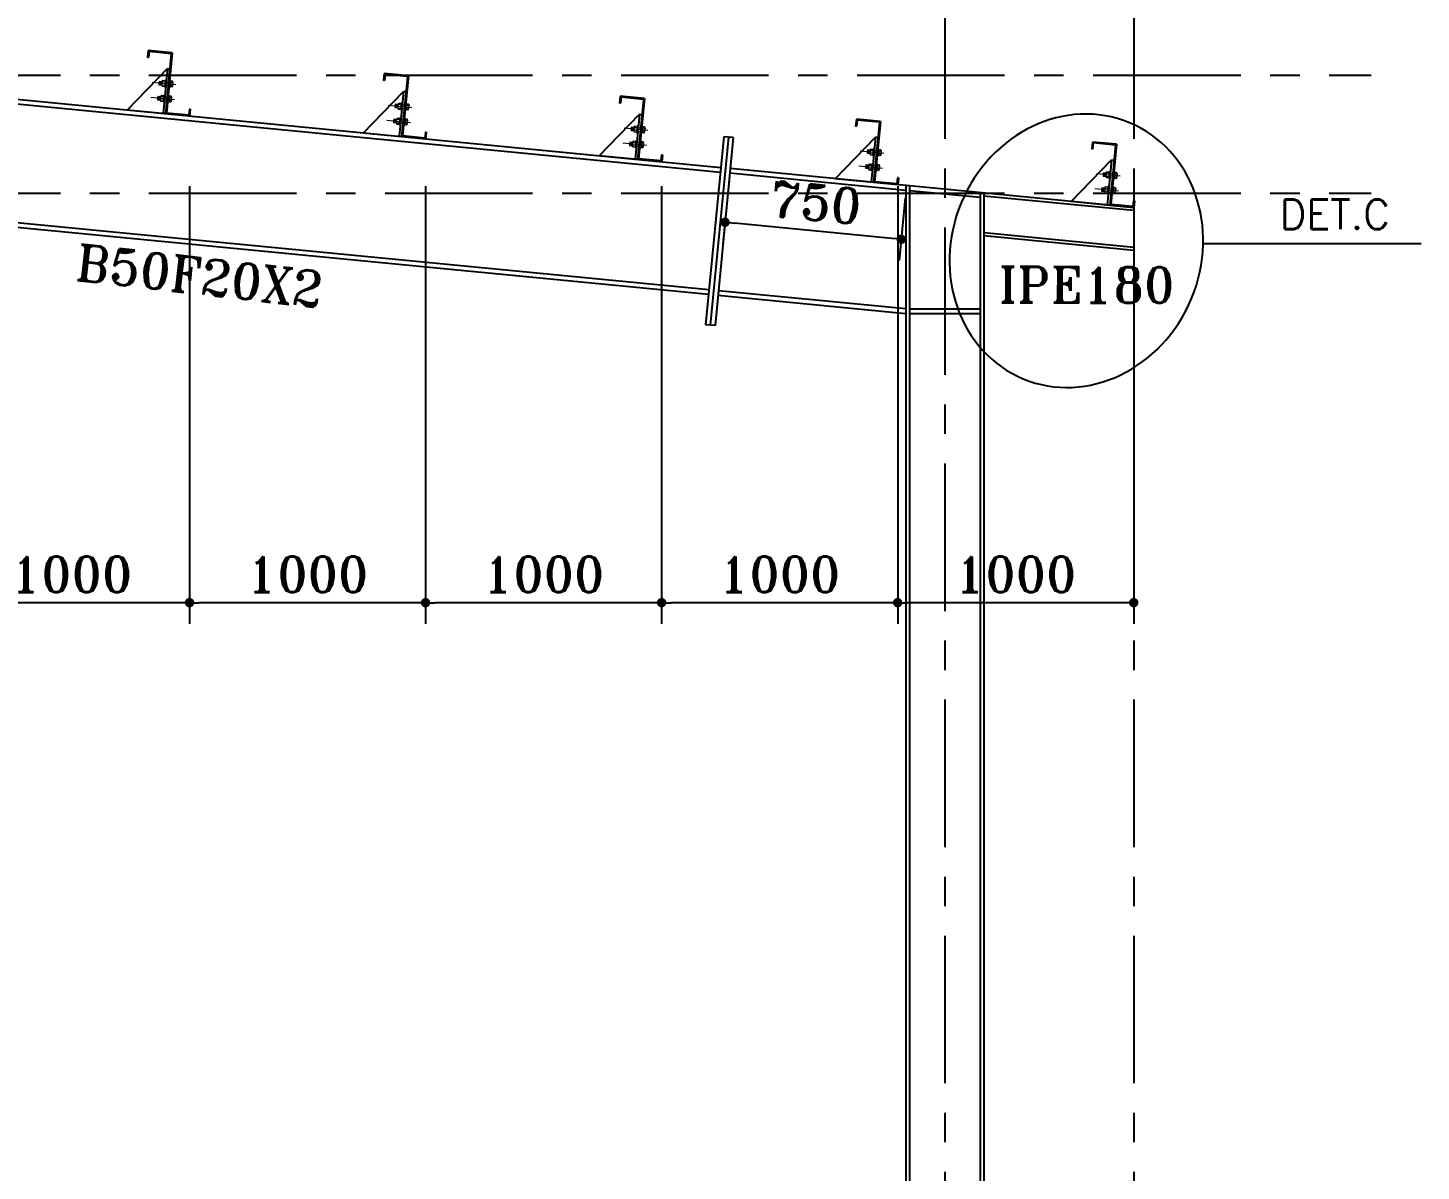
# Model space of a CAD drawing. Header units: inches. Extents: x 1387 to 2676, y -3554 to -2136.
# Drawn here: x 2552.64 to 2564.44, y -3019.73 to -3010.05 of the extents above; entities that cross this region are included whole.
import ezdxf

# ---------------------------------------------------------------- set-up
doc = ezdxf.new("R2010")
doc.units = ezdxf.units.IN
doc.header["$MEASUREMENT"] = 0
doc.linetypes.add('CENTER', pattern=[2, 1.25, -0.25, 0.25, -0.25])
doc.layers.add('2', color=2, linetype='Continuous', lineweight=9)
for name, color, linetype in [('2Y', 2, 'Continuous'), ('3G', 3, 'Continuous'), ('AXE', 1, 'CENTER'), ('DIM', 8, 'Continuous'), ('Pich', 2, 'Continuous'), ('TEXT', 3, 'Continuous'), ('TIE', 2, 'Continuous')]:
    doc.layers.add(name, color=color, linetype=linetype)
doc.styles.add('ROMANC', font='TXT.shx')
doc.styles.add('ROMANT', font='romant')
doc.dimstyles.new('1-50-2', dxfattribs={"dimtxt": 0.3, "dimasz": 0.08, "dimexe": 0.18, "dimexo": 0.0625, "dimgap": 0.09, "dimtad": 1, "dimdec": 0, "dimlfac": 500, "dimdsep": 46, "dimtxsty": 'ROMANT', "dimblk": 'DOT', "dimcen": 0.09, "dimclrd": 1, "dimclre": 1, "dimclrt": 3, "dimadec": 0, "dimazin": 0, "dimtfac": 1, "dimtdec": 0, "dimtix": 1, "dimtofl": 0, "dimtmove": 2, "dimatfit": 3, "dimldrblk": 'DOT', "dimfxl": 1, "dimtolj": 1, "dimarcsym": 0})

# ---------------------------------------------------------------- blocks, each defined once
blk = doc.blocks.new('TIE')
at = {"layer": 'TIE'}
for p, q in [((-3.48, 20), (4.44, 21.17)), ((-3.48, 20), (-0.54, 0.21)), ((-3.13, 19.74), (4.19, 20.83)), ((-3.13, 19.74), (-0.2, -0.04)), ((4.19, 20.83), (4.48, 18.85)), ((4.44, 21.17), (4.78, 18.9)), ((4.48, 18.85), (4.78, 18.9)), ((-1.61, 14.91), (-2.4, 14.8)), ((-1.61, 14.91), (-2.4, 14.8)), ((12.45, 1.85), (-1.61, 14.91)), ((-1.61, 14.91), (0.59, 0.09)), ((-8.45, 1.06), (-8.15, 1.1)), ((-8.45, 1.06), (-8.11, -1.22)), ((-8.15, 1.1), (-7.86, -0.87)), ((-7.86, -0.87), (-0.54, 0.21)), ((-0.2, -0.04), (12.45, 1.85)), ((-8.11, -1.22), (-0.2, -0.04))]:
    blk.add_line(p, q, dxfattribs=at)
blk = doc.blocks.new('DOT')
at = {"layer": 'DIM', "color": 0, "linetype": 'ByBlock'}
blk.add_line((-0.5, 0), (-1, 0), dxfattribs=at)
at = {"layer": 'DIM', "color": 0, "linetype": 'ByBlock', "const_width": 0.5}
blk.add_lwpolyline([(-0.25, 0, 1), (0.25, 0, 1)], format="xyb", close=True, dxfattribs=at)
blk = doc.blocks.new('*D2741')
at = {"layer": 'Defpoints', "color": 0, "transparency": 16777216}
for p in [(2562.005, -3011.326), (2560.005, -3011.52), (2560.005, -3014.918)]:
    blk.add_point(p, dxfattribs=at)
at = {"layer": 'Pich', "color": 1, "lineweight": -2, "transparency": 16777216}
for p, q in [((2562.005, -3011.389), (2562.005, -3015.098)), ((2560.005, -3011.582), (2560.005, -3015.098)), ((2561.925, -3014.918), (2560.085, -3014.918))]:
    blk.add_line(p, q, dxfattribs=at)
at = {"layer": 'Pich', "color": 1, "lineweight": -2, "transparency": 16777216, "xscale": 0.08, "yscale": 0.08, "zscale": 0.08, "rotation": 180}
blk.add_blockref('DOT', (2560.005, -3014.918), dxfattribs=at)
at = {"layer": 'Pich', "color": 1, "lineweight": -2, "transparency": 16777216, "xscale": 0.08, "yscale": 0.08, "zscale": 0.08}
blk.add_blockref('DOT', (2562.005, -3014.918), dxfattribs=at)
at = {"layer": 'Pich', "color": 3, "transparency": 16777216, "insert": (2561.005, -3014.678), "char_height": 0.3, "attachment_point": 5, "style": 'ROMANT'}
blk.add_mtext('\\A1;1000', dxfattribs=at)
blk = doc.blocks.new('_Dot')
at = {"layer": 'DIM', "color": 0, "lineweight": -2}
blk.add_line((-0.5, 0), (-1, 0), dxfattribs=at)
at = {"layer": 'DIM', "color": 0, "const_width": 0.5}
blk.add_lwpolyline([(-0.25, 0, 1), (0.25, 0, 1)], format="xyb", close=True, dxfattribs=at)
blk = doc.blocks.new('*D2736')
at = {"layer": 'Defpoints', "color": 0, "transparency": 16777216}
for p in [(2560.005, -3011.326), (2558.005, -3011.52), (2558.005, -3014.918)]:
    blk.add_point(p, dxfattribs=at)
at = {"layer": 'Pich', "color": 1, "lineweight": -2, "transparency": 16777216}
for p, q in [((2560.005, -3011.389), (2560.005, -3015.098)), ((2558.005, -3011.582), (2558.005, -3015.098)), ((2559.925, -3014.918), (2558.085, -3014.918))]:
    blk.add_line(p, q, dxfattribs=at)
at = {"layer": 'Pich', "color": 1, "lineweight": -2, "transparency": 16777216, "xscale": 0.08, "yscale": 0.08, "zscale": 0.08, "rotation": 180}
blk.add_blockref('DOT', (2558.005, -3014.918), dxfattribs=at)
at = {"layer": 'Pich', "color": 1, "lineweight": -2, "transparency": 16777216, "xscale": 0.08, "yscale": 0.08, "zscale": 0.08}
blk.add_blockref('DOT', (2560.005, -3014.918), dxfattribs=at)
at = {"layer": 'Pich', "color": 3, "transparency": 16777216, "insert": (2559.005, -3014.678), "char_height": 0.3, "attachment_point": 5, "style": 'ROMANT'}
blk.add_mtext('\\A1;1000', dxfattribs=at)
blk = doc.blocks.new('*D2737')
at = {"layer": 'Defpoints', "color": 0, "transparency": 16777216}
for p in [(2558.005, -3011.326), (2556.005, -3011.52), (2556.005, -3014.918)]:
    blk.add_point(p, dxfattribs=at)
at = {"layer": 'Pich', "color": 1, "lineweight": -2, "transparency": 16777216}
for p, q in [((2558.005, -3011.389), (2558.005, -3015.098)), ((2556.005, -3011.582), (2556.005, -3015.098)), ((2557.925, -3014.918), (2556.085, -3014.918))]:
    blk.add_line(p, q, dxfattribs=at)
at = {"layer": 'Pich', "color": 1, "lineweight": -2, "transparency": 16777216, "xscale": 0.08, "yscale": 0.08, "zscale": 0.08, "rotation": 180}
blk.add_blockref('DOT', (2556.005, -3014.918), dxfattribs=at)
at = {"layer": 'Pich', "color": 1, "lineweight": -2, "transparency": 16777216, "xscale": 0.08, "yscale": 0.08, "zscale": 0.08}
blk.add_blockref('DOT', (2558.005, -3014.918), dxfattribs=at)
at = {"layer": 'Pich', "color": 3, "transparency": 16777216, "insert": (2557.005, -3014.678), "char_height": 0.3, "attachment_point": 5, "style": 'ROMANT'}
blk.add_mtext('\\A1;1000', dxfattribs=at)
blk = doc.blocks.new('*D2738')
at = {"layer": 'Defpoints', "color": 0, "transparency": 16777216}
for p in [(2556.005, -3011.326), (2554.005, -3011.52), (2554.005, -3014.918)]:
    blk.add_point(p, dxfattribs=at)
at = {"layer": 'Pich', "color": 1, "lineweight": -2, "transparency": 16777216}
for p, q in [((2556.005, -3011.389), (2556.005, -3015.098)), ((2554.005, -3011.582), (2554.005, -3015.098)), ((2555.925, -3014.918), (2554.085, -3014.918))]:
    blk.add_line(p, q, dxfattribs=at)
at = {"layer": 'Pich', "color": 1, "lineweight": -2, "transparency": 16777216, "xscale": 0.08, "yscale": 0.08, "zscale": 0.08, "rotation": 180}
blk.add_blockref('DOT', (2554.005, -3014.918), dxfattribs=at)
at = {"layer": 'Pich', "color": 1, "lineweight": -2, "transparency": 16777216, "xscale": 0.08, "yscale": 0.08, "zscale": 0.08}
blk.add_blockref('DOT', (2556.005, -3014.918), dxfattribs=at)
at = {"layer": 'Pich', "color": 3, "transparency": 16777216, "insert": (2555.005, -3014.678), "char_height": 0.3, "attachment_point": 5, "style": 'ROMANT'}
blk.add_mtext('\\A1;1000', dxfattribs=at)
blk = doc.blocks.new('*D2739')
at = {"layer": 'Defpoints', "color": 0, "transparency": 16777216}
for p in [(2554.005, -3011.326), (2552.005, -3011.52), (2552.005, -3014.918)]:
    blk.add_point(p, dxfattribs=at)
at = {"layer": 'Pich', "color": 1, "lineweight": -2, "transparency": 16777216}
for p, q in [((2554.005, -3011.389), (2554.005, -3015.098)), ((2552.005, -3011.582), (2552.005, -3015.098)), ((2553.925, -3014.918), (2552.085, -3014.918))]:
    blk.add_line(p, q, dxfattribs=at)
at = {"layer": 'Pich', "color": 1, "lineweight": -2, "transparency": 16777216, "xscale": 0.08, "yscale": 0.08, "zscale": 0.08, "rotation": 180}
blk.add_blockref('DOT', (2552.005, -3014.918), dxfattribs=at)
at = {"layer": 'Pich', "color": 1, "lineweight": -2, "transparency": 16777216, "xscale": 0.08, "yscale": 0.08, "zscale": 0.08}
blk.add_blockref('DOT', (2554.005, -3014.918), dxfattribs=at)
at = {"layer": 'Pich', "color": 3, "transparency": 16777216, "insert": (2553.005, -3014.678), "char_height": 0.3, "attachment_point": 5, "style": 'ROMANT'}
blk.add_mtext('\\A1;1000', dxfattribs=at)
blk = doc.blocks.new('*D3114')
at = {"layer": 'Defpoints', "color": 0, "transparency": 16777216}
for p in [(2558.582, -3011.281), (2560.075, -3011.425), (2558.542, -3011.695)]:
    blk.add_point(p, dxfattribs=at)
at = {"layer": 'Pich', "color": 1, "lineweight": -2, "transparency": 16777216}
for p, q in [((2558.576, -3011.343), (2558.525, -3011.875)), ((2560.069, -3011.488), (2560.018, -3012.019)), ((2559.956, -3011.832), (2558.622, -3011.703))]:
    blk.add_line(p, q, dxfattribs=at)
at = {"layer": 'Pich', "color": 1, "lineweight": -2, "transparency": 16777216, "xscale": 0.08, "yscale": 0.08, "zscale": 0.08}
for p, rotation in [((2558.542, -3011.695), 174.4707176594373), ((2560.035, -3011.84), 354.4707176594373)]:
    blk.add_blockref('DOT', p, dxfattribs=dict(at, rotation=rotation))
at = {"layer": 'Pich', "color": 3, "transparency": 16777216, "insert": (2559.312, -3011.529), "char_height": 0.3, "attachment_point": 5, "rotation": 354.4707, "style": 'ROMANT'}
blk.add_mtext('\\A1;750', dxfattribs=at)

msp = doc.modelspace()

# ---------------------------------------------------------------- linework, layer by layer
at = {"layer": '2'}
for p, q in [((2553.77867066, -3010.49276996), (2553.77298947, -3010.49819588)), ((2553.77867066, -3010.49276996), (2553.79779034, -3010.49464937)), ((2553.7978154, -3010.49439444), (2553.79280362, -3010.54538024)), ((2553.80061528, -3010.49209574), (2553.80571386, -3010.49259692)), ((2553.6885534, -3010.50938927), (2553.88901949, -3010.52909459)), ((2553.74862791, -3010.49985259), (2553.74562035, -3010.53044909)), ((2553.74562035, -3010.53044909), (2553.76958747, -3010.532805)), ((2553.74618077, -3010.52474779), (2553.76153751, -3010.50112157)), ((2553.74754165, -3010.51090332), (2553.75435835, -3010.50041588)), ((2553.74862791, -3010.49985259), (2553.77259503, -3010.5022085)), ((2553.74984305, -3010.53086417), (2553.76871666, -3010.50182726)), ((2553.7570222, -3010.53156986), (2553.77196934, -3010.50857381)), ((2553.76420136, -3010.53227556), (2553.77060846, -3010.52241828)), ((2553.77298947, -3010.49819588), (2553.76919304, -3010.53681762)), ((2553.76919304, -3010.53681762), (2553.773709, -3010.5432459)), ((2553.77068694, -3010.53344525), (2553.76951042, -3010.53422383)), ((2553.77119053, -3010.53048682), (2553.76999423, -3010.52930201)), ((2553.77367301, -3010.50414965), (2553.77238271, -3010.50500354)), ((2553.77396586, -3010.5011705), (2553.77286651, -3010.50008171)), ((2553.773709, -3010.5432459), (2553.79282868, -3010.54512531)), ((2553.7752378, -3010.53238862), (2553.79390034, -3010.5342231)), ((2553.77801313, -3010.5030723), (2553.79678104, -3010.50491714)), ((2553.79779034, -3010.49464937), (2553.79282868, -3010.54512531)), ((2553.79510232, -3010.54818012), (2553.8002009, -3010.5486813)), ((2553.80801256, -3010.4953968), (2553.80300078, -3010.5463826)), ((2553.80400289, -3010.53618795), (2553.83204671, -3010.53892801)), ((2553.80701045, -3010.50559145), (2553.83505428, -3010.50833151)), ((2553.83605638, -3010.49813686), (2553.83104461, -3010.54912266)), ((2553.83334331, -3010.55192254), (2553.83844189, -3010.55242371)), ((2553.83885626, -3010.49583816), (2553.84395484, -3010.49633934)), ((2553.84622848, -3010.49939414), (2553.84126682, -3010.54987008)), ((2553.85373214, -3010.55109539), (2553.84126682, -3010.54987008)), ((2553.85610398, -3010.53818744), (2553.8425462, -3010.53685474)), ((2553.85861226, -3010.51375254), (2553.84494911, -3010.51240949)), ((2553.8586938, -3010.50061945), (2553.84622848, -3010.49939414)), ((2553.860362, -3010.54010996), (2553.86136439, -3010.54110272)), ((2553.86044409, -3010.53711009), (2553.8618482, -3010.53618089)), ((2553.86468848, -3010.50792112), (2553.86103381, -3010.54510072)), ((2553.86265953, -3010.51565435), (2553.86375888, -3010.51674313)), ((2553.86295237, -3010.5126752), (2553.86424268, -3010.51182131)), ((2553.67647356, -3010.63620159), (2553.87693965, -3010.65590691)), ((2553.73616626, -3010.62662738), (2553.7331587, -3010.65722388)), ((2553.7331587, -3010.65722388), (2553.75712582, -3010.65957979)), ((2553.73371913, -3010.65152258), (2553.74907586, -3010.62789636)), ((2553.73508, -3010.63767811), (2553.7418967, -3010.62719067)), ((2553.73616626, -3010.62662738), (2553.76013338, -3010.62898329)), ((2553.7373814, -3010.65763896), (2553.75625501, -3010.62860206)), ((2553.74456055, -3010.65834465), (2553.75950769, -3010.6353486)), ((2553.75173971, -3010.65905035), (2553.75814681, -3010.64919307)), ((2553.76052782, -3010.62497067), (2553.75673139, -3010.66359241)), ((2553.75673139, -3010.66359241), (2553.76124735, -3010.67002069)), ((2553.75822529, -3010.66022004), (2553.75704877, -3010.66099862)), ((2553.75872888, -3010.65726161), (2553.75753258, -3010.6560768)), ((2553.76121136, -3010.63092444), (2553.75992106, -3010.63177833)), ((2553.76150421, -3010.62794529), (2553.76040486, -3010.6268565)), ((2553.76620901, -3010.61954475), (2553.76052782, -3010.62497067)), ((2553.76124735, -3010.67002069), (2553.78036703, -3010.6719001)), ((2553.76277615, -3010.65916341), (2553.78143869, -3010.66099789)), ((2553.76555148, -3010.62984709), (2553.78431939, -3010.63169193)), ((2553.76620901, -3010.61954475), (2553.78532869, -3010.62142416)), ((2553.78535375, -3010.62116924), (2553.78034197, -3010.67215503)), ((2553.78532869, -3010.62142416), (2553.78036703, -3010.6719001)), ((2553.78264067, -3010.67495491), (2553.78773925, -3010.67545609)), ((2553.78815363, -3010.61887053), (2553.79325221, -3010.61937171)), ((2553.79555091, -3010.62217159), (2553.79053913, -3010.67315739)), ((2553.79154124, -3010.66296274), (2553.81958507, -3010.6657028)), ((2553.7945488, -3010.63236624), (2553.82259263, -3010.6351063)), ((2553.82359473, -3010.62491165), (2553.81858296, -3010.67589745)), ((2553.82088166, -3010.67869733), (2553.82598024, -3010.6791985)), ((2553.82639461, -3010.62261295), (2553.83149319, -3010.62311413)), ((2553.83376683, -3010.62616894), (2553.82880517, -3010.67664487)), ((2553.84127049, -3010.67787018), (2553.82880517, -3010.67664487)), ((2553.84364233, -3010.66496223), (2553.83008455, -3010.66362953)), ((2553.84615061, -3010.64052733), (2553.83248746, -3010.63918428)), ((2553.84623216, -3010.62739425), (2553.83376683, -3010.62616894)), ((2553.84790035, -3010.66688475), (2553.84890274, -3010.66787751)), ((2553.84798244, -3010.66388488), (2553.84938655, -3010.66295569)), ((2553.85222683, -3010.63469592), (2553.84857216, -3010.67187551)), ((2553.85019788, -3010.64242914), (2553.85129723, -3010.64351792)), ((2553.85049072, -3010.63944999), (2553.85178103, -3010.6385961)), ((2555.68855322, -3010.70297707), (2555.88901931, -3010.72268239)), ((2555.74862773, -3010.69344039), (2555.74562017, -3010.72403689)), ((2555.74562017, -3010.72403689), (2555.76958729, -3010.7263928)), ((2555.74618059, -3010.71833559), (2555.76153733, -3010.69470937)), ((2555.74754147, -3010.70449112), (2555.75435817, -3010.69400368)), ((2555.74862773, -3010.69344039), (2555.77259485, -3010.6957963)), ((2555.74984287, -3010.72445197), (2555.76871648, -3010.69541507)), ((2555.75702202, -3010.72515766), (2555.77196916, -3010.70216161)), ((2555.76420118, -3010.72586336), (2555.77060828, -3010.71600608)), ((2555.77298928, -3010.69178368), (2555.76919286, -3010.73040542)), ((2555.76919286, -3010.73040542), (2555.77370882, -3010.7368337)), ((2555.77068675, -3010.72703305), (2555.76951024, -3010.72781163)), ((2555.77119035, -3010.72407462), (2555.76999404, -3010.72288981)), ((2555.77367283, -3010.69773745), (2555.77238252, -3010.69859134)), ((2555.77396567, -3010.6947583), (2555.77286633, -3010.69366951)), ((2555.77867048, -3010.68635776), (2555.77298928, -3010.69178368)), ((2555.77523762, -3010.72597642), (2555.79390016, -3010.7278109)), ((2555.77801295, -3010.6966601), (2555.79678086, -3010.69850494)), ((2555.77867048, -3010.68635776), (2555.79779016, -3010.68823717)), ((2555.79781521, -3010.68798225), (2555.79280344, -3010.73896804)), ((2555.79779016, -3010.68823717), (2555.79282849, -3010.73871311)), ((2555.80061509, -3010.68568354), (2555.80571367, -3010.68618472)), ((2555.80801237, -3010.6889846), (2555.8030006, -3010.7399704)), ((2555.8040027, -3010.72977575), (2555.83204653, -3010.73251581)), ((2555.80701026, -3010.69917925), (2555.83505409, -3010.70191931)), ((2555.8360562, -3010.69172466), (2555.83104442, -3010.74271046)), ((2555.83885608, -3010.68942596), (2555.84395466, -3010.68992714)), ((2555.8462283, -3010.69298195), (2555.84126664, -3010.74345788)), ((2555.85610379, -3010.73177524), (2555.84254602, -3010.73044254)), ((2555.85861208, -3010.70734034), (2555.84494893, -3010.70599729)), ((2555.85869362, -3010.69420726), (2555.8462283, -3010.69298195)), ((2555.86044391, -3010.73069789), (2555.86184801, -3010.7297687)), ((2555.86468829, -3010.70150893), (2555.86103363, -3010.73868852)), ((2555.86265935, -3010.70924215), (2555.8637587, -3010.71033093)), ((2555.86295219, -3010.706263), (2555.8642425, -3010.70540911)), ((2555.67647338, -3010.82978939), (2555.87693947, -3010.84949471)), ((2555.73616608, -3010.82021518), (2555.73315852, -3010.85081168)), ((2555.73371894, -3010.84511038), (2555.74907568, -3010.82148416)), ((2555.73507982, -3010.83126591), (2555.74189652, -3010.82077847)), ((2555.73616608, -3010.82021518), (2555.7601332, -3010.82257109)), ((2555.73738122, -3010.85122676), (2555.75625483, -3010.82218986)), ((2555.74456037, -3010.85193245), (2555.75950751, -3010.8289364)), ((2555.75173953, -3010.85263815), (2555.75814663, -3010.84278087)), ((2555.76052763, -3010.81855847), (2555.75673121, -3010.85718021)), ((2555.76121118, -3010.82451224), (2555.75992087, -3010.82536613)), ((2555.76150402, -3010.82153309), (2555.76040468, -3010.8204443)), ((2555.76620883, -3010.81313255), (2555.76052763, -3010.81855847)), ((2555.7655513, -3010.82343489), (2555.78431921, -3010.82527973)), ((2555.76620883, -3010.81313255), (2555.78532851, -3010.81501197)), ((2555.77370882, -3010.7368337), (2555.79282849, -3010.73871311)), ((2555.78535356, -3010.81475704), (2555.78034179, -3010.86574283)), ((2555.78532851, -3010.81501197), (2555.78036685, -3010.8654879)), ((2555.78815344, -3010.81245834), (2555.79325202, -3010.81295951)), ((2555.79555072, -3010.81575939), (2555.79053895, -3010.86674519)), ((2555.79454861, -3010.82595404), (2555.82259244, -3010.8286941)), ((2555.79510214, -3010.74176792), (2555.80020072, -3010.7422691)), ((2555.82359455, -3010.81849945), (2555.81858277, -3010.86948525)), ((2555.82639443, -3010.81620075), (2555.83149301, -3010.81670193)), ((2555.83376665, -3010.81975674), (2555.82880499, -3010.87023267)), ((2555.84615043, -3010.83411513), (2555.83248728, -3010.83277208)), ((2555.83334312, -3010.74551034), (2555.8384417, -3010.74601151)), ((2555.84623197, -3010.82098205), (2555.83376665, -3010.81975674)), ((2555.85373196, -3010.74468319), (2555.84126664, -3010.74345788)), ((2555.85222664, -3010.82828372), (2555.84857198, -3010.86546331)), ((2555.8501977, -3010.83601694), (2555.85129705, -3010.83710572)), ((2555.85049054, -3010.83303779), (2555.85178085, -3010.8321839)), ((2555.86036182, -3010.73369776), (2555.86136421, -3010.73469052)), ((2555.73315852, -3010.85081168), (2555.75712564, -3010.85316759)), ((2555.75673121, -3010.85718021), (2555.76124717, -3010.86360849)), ((2555.7582251, -3010.85380784), (2555.75704859, -3010.85458643)), ((2555.7587287, -3010.85084941), (2555.75753239, -3010.8496646)), ((2555.76124717, -3010.86360849), (2555.78036685, -3010.8654879)), ((2555.76277597, -3010.85275121), (2555.78143851, -3010.8545857)), ((2555.78264049, -3010.86854271), (2555.78773907, -3010.86904389)), ((2555.79154105, -3010.85655054), (2555.81958488, -3010.8592906)), ((2555.82088147, -3010.87228513), (2555.82598005, -3010.8727863)), ((2555.84127031, -3010.87145798), (2555.82880499, -3010.87023267)), ((2555.84364214, -3010.85855003), (2555.83008437, -3010.85721733)), ((2555.84790017, -3010.86047255), (2555.84890256, -3010.86146531)), ((2555.84798226, -3010.85747268), (2555.84938636, -3010.85654349)), ((2557.68855305, -3010.8965978), (2557.88901914, -3010.91630312)), ((2557.74862756, -3010.88706112), (2557.74562, -3010.91765762)), ((2557.74562, -3010.91765762), (2557.76958712, -3010.92001353)), ((2557.74618042, -3010.91195632), (2557.76153716, -3010.8883301)), ((2557.7475413, -3010.89811185), (2557.754358, -3010.88762441)), ((2557.74862756, -3010.88706112), (2557.77259468, -3010.88941703)), ((2557.7498427, -3010.9180727), (2557.76871631, -3010.8890358)), ((2557.75702185, -3010.91877839), (2557.77196899, -3010.89578234)), ((2557.76420101, -3010.91948409), (2557.77060811, -3010.90962681)), ((2557.77298911, -3010.88540441), (2557.76919269, -3010.92402615)), ((2557.76919269, -3010.92402615), (2557.77370865, -3010.93045443)), ((2557.77068658, -3010.92065378), (2557.76951007, -3010.92143237)), ((2557.77119018, -3010.91769535), (2557.76999387, -3010.91651054)), ((2557.77367266, -3010.89135818), (2557.77238235, -3010.89221207)), ((2557.77396551, -3010.88837903), (2557.77286616, -3010.88729024)), ((2557.77867031, -3010.87997849), (2557.77298911, -3010.88540441)), ((2557.77370865, -3010.93045443), (2557.79282833, -3010.93233384)), ((2557.77523745, -3010.91959715), (2557.79389999, -3010.92143164)), ((2557.77801278, -3010.89028083), (2557.79678069, -3010.89212567)), ((2557.77867031, -3010.87997849), (2557.79778999, -3010.88185791)), ((2557.79781505, -3010.88160298), (2557.79280327, -3010.93258877)), ((2557.79778999, -3010.88185791), (2557.79282833, -3010.93233384)), ((2557.79510197, -3010.93538865), (2557.80020055, -3010.93588983)), ((2557.80061492, -3010.87930428), (2557.8057135, -3010.87980545)), ((2557.80801221, -3010.88260533), (2557.80300043, -3010.93359113)), ((2557.80400254, -3010.92339648), (2557.83204636, -3010.92613654)), ((2557.8070101, -3010.89279998), (2557.83505392, -3010.89554004)), ((2557.83605603, -3010.88534539), (2557.83104425, -3010.93633119)), ((2557.83334296, -3010.93913107), (2557.83844154, -3010.93963224)), ((2557.83885591, -3010.88304669), (2557.84395449, -3010.88354787)), ((2557.84622813, -3010.88660268), (2557.84126647, -3010.93707861)), ((2557.85373179, -3010.93830392), (2557.84126647, -3010.93707861)), ((2557.85610362, -3010.92539597), (2557.84254585, -3010.92406327)), ((2557.85861191, -3010.90096107), (2557.84494876, -3010.89961802)), ((2557.85869345, -3010.88782799), (2557.84622813, -3010.88660268)), ((2557.86036165, -3010.92731849), (2557.86136404, -3010.92831125)), ((2557.86044374, -3010.92431862), (2557.86184784, -3010.92338943)), ((2557.86468813, -3010.89512966), (2557.86103346, -3010.93230925)), ((2557.86265918, -3010.90286288), (2557.86375853, -3010.90395166)), ((2557.86295202, -3010.89988373), (2557.86424233, -3010.89902984)), ((2557.67647321, -3011.02341012), (2557.8769393, -3011.04311544)), ((2557.73616591, -3011.01383591), (2557.73315835, -3011.04443241)), ((2557.73315835, -3011.04443241), (2557.75712547, -3011.04678832)), ((2557.73371877, -3011.03873111), (2557.74907551, -3011.01510489)), ((2557.73507965, -3011.02488664), (2557.74189635, -3011.0143992)), ((2557.73616591, -3011.01383591), (2557.76013303, -3011.01619182)), ((2557.73738105, -3011.04484749), (2557.75625466, -3011.01581059)), ((2557.7445602, -3011.04555318), (2557.75950734, -3011.02255713)), ((2557.75173936, -3011.04625888), (2557.75814646, -3011.0364016)), ((2557.76052746, -3011.0121792), (2557.75673104, -3011.05080094)), ((2557.75673104, -3011.05080094), (2557.761247, -3011.05722922)), ((2557.75822493, -3011.04742857), (2557.75704842, -3011.04820716)), ((2557.75872853, -3011.04447014), (2557.75753222, -3011.04328533)), ((2557.76121101, -3011.01813297), (2557.7599207, -3011.01898686)), ((2557.76150386, -3011.01515382), (2557.76040451, -3011.01406503)), ((2557.76620866, -3011.00675328), (2557.76052746, -3011.0121792)), ((2557.761247, -3011.05722922), (2557.78036668, -3011.05910863)), ((2557.7627758, -3011.04637194), (2557.78143834, -3011.04820643)), ((2557.76555113, -3011.01705562), (2557.78431904, -3011.01890046)), ((2557.76620866, -3011.00675328), (2557.78532834, -3011.0086327)), ((2557.7853534, -3011.00837777), (2557.78034162, -3011.05936356)), ((2557.78532834, -3011.0086327), (2557.78036668, -3011.05910863)), ((2557.78264032, -3011.06216344), (2557.7877389, -3011.06266462)), ((2557.78815327, -3011.00607907), (2557.79325185, -3011.00658024)), ((2557.79555056, -3011.00938012), (2557.79053878, -3011.06036592)), ((2557.79154089, -3011.05017127), (2557.81958471, -3011.05291133)), ((2557.79454845, -3011.01957477), (2557.82259227, -3011.02231483)), ((2557.82359438, -3011.01212018), (2557.81858261, -3011.06310598)), ((2557.82088131, -3011.06590586), (2557.82597989, -3011.06640703)), ((2557.82639426, -3011.00982148), (2557.83149284, -3011.01032266)), ((2557.83376648, -3011.01337747), (2557.82880482, -3011.06385341)), ((2557.84127014, -3011.06507872), (2557.82880482, -3011.06385341)), ((2557.84364198, -3011.05217076), (2557.8300842, -3011.05083806)), ((2557.84615026, -3011.02773586), (2557.83248711, -3011.02639281)), ((2557.8462318, -3011.01460278), (2557.83376648, -3011.01337747)), ((2557.8479, -3011.05409328), (2557.84890239, -3011.05508604)), ((2557.84798209, -3011.05109341), (2557.84938619, -3011.05016422)), ((2557.85222648, -3011.02190445), (2557.84857181, -3011.05908404)), ((2557.85019753, -3011.02963767), (2557.85129688, -3011.03072646)), ((2557.85049037, -3011.02665852), (2557.85178068, -3011.02580463)), ((2559.74862736, -3011.0806599), (2559.7456198, -3011.1112564)), ((2559.74618023, -3011.10555509), (2559.76153696, -3011.08192888)), ((2559.7475411, -3011.09171063), (2559.75435781, -3011.08122319)), ((2559.74862736, -3011.0806599), (2559.77259449, -3011.08301581)), ((2559.7498425, -3011.11167148), (2559.76871611, -3011.08263457)), ((2559.77298892, -3011.07900318), (2559.7691925, -3011.11762493)), ((2559.77396531, -3011.08197781), (2559.77286596, -3011.08088902)), ((2559.77867012, -3011.07357726), (2559.77298892, -3011.07900318)), ((2559.77801258, -3011.08387961), (2559.79678049, -3011.08572445)), ((2559.77867012, -3011.07357726), (2559.79778979, -3011.07545668)), ((2559.79781485, -3011.07520175), (2559.79280307, -3011.12618755)), ((2559.79778979, -3011.07545668), (2559.79282813, -3011.12593262)), ((2559.80061473, -3011.07290305), (2559.80571331, -3011.07340423)), ((2559.80801201, -3011.07620411), (2559.80300023, -3011.1271899)), ((2559.83605584, -3011.07894417), (2559.83104406, -3011.12992996)), ((2559.83885572, -3011.07664547), (2559.8439543, -3011.07714664)), ((2559.84622794, -3011.08020145), (2559.84126628, -3011.13067739)), ((2559.85869326, -3011.08142676), (2559.84622794, -3011.08020145)), ((2559.68855286, -3011.09019657), (2559.88901894, -3011.1099019)), ((2559.7456198, -3011.1112564), (2559.76958693, -3011.1136123)), ((2559.75702166, -3011.11237717), (2559.77196879, -3011.08938112)), ((2559.76620847, -3011.20035205), (2559.76052727, -3011.20577798)), ((2559.76420081, -3011.11308286), (2559.77060792, -3011.10322558)), ((2559.76620847, -3011.20035205), (2559.78532814, -3011.20223147)), ((2559.7691925, -3011.11762493), (2559.77370846, -3011.1240532)), ((2559.77068639, -3011.11425256), (2559.76950987, -3011.11503114)), ((2559.77118998, -3011.11129413), (2559.76999368, -3011.11010931)), ((2559.77367247, -3011.08495695), (2559.77238216, -3011.08581084)), ((2559.77370846, -3011.1240532), (2559.79282813, -3011.12593262)), ((2559.77523725, -3011.11319593), (2559.79389979, -3011.11503041)), ((2559.7853532, -3011.20197654), (2559.78034142, -3011.25296234)), ((2559.78532814, -3011.20223147), (2559.78036648, -3011.25270741)), ((2559.78815308, -3011.19967784), (2559.79325166, -3011.20017902)), ((2559.79510177, -3011.12898743), (2559.80020035, -3011.1294886)), ((2559.80400234, -3011.11699525), (2559.83204617, -3011.11973531)), ((2559.8070099, -3011.08639876), (2559.83505373, -3011.08913882)), ((2559.83334276, -3011.13272984), (2559.83844134, -3011.13323102)), ((2559.8537316, -3011.1319027), (2559.84126628, -3011.13067739)), ((2559.85610343, -3011.11899474), (2559.84254565, -3011.11766205)), ((2559.85861171, -3011.09455985), (2559.84494856, -3011.09321679)), ((2559.86036145, -3011.12091726), (2559.86136384, -3011.12191003)), ((2559.86044354, -3011.1179174), (2559.86184765, -3011.1169882)), ((2559.86468793, -3011.08872843), (2559.86103327, -3011.12590803)), ((2559.86265898, -3011.09646165), (2559.86375833, -3011.09755044)), ((2559.86295183, -3011.0934825), (2559.86424214, -3011.09262861)), ((2559.67647302, -3011.2170089), (2559.8769391, -3011.23671422)), ((2559.73616571, -3011.20743469), (2559.73315815, -3011.23803119)), ((2559.73315815, -3011.23803119), (2559.75712528, -3011.2403871)), ((2559.73371858, -3011.23232988), (2559.74907531, -3011.20870367)), ((2559.73507945, -3011.21848542), (2559.74189616, -3011.20799798)), ((2559.73616571, -3011.20743469), (2559.76013284, -3011.2097906)), ((2559.73738085, -3011.23844627), (2559.75625446, -3011.20940936)), ((2559.74456001, -3011.23915196), (2559.75950714, -3011.21615591)), ((2559.75173916, -3011.23985765), (2559.75814627, -3011.23000037)), ((2559.76052727, -3011.20577798), (2559.75673085, -3011.24439972)), ((2559.75673085, -3011.24439972), (2559.76124681, -3011.25082799)), ((2559.75822474, -3011.24102735), (2559.75704822, -3011.24180593)), ((2559.75872833, -3011.23806892), (2559.75753203, -3011.23688411)), ((2559.76121082, -3011.21173174), (2559.75992051, -3011.21258563)), ((2559.76150366, -3011.2087526), (2559.76040431, -3011.20766381)), ((2559.76124681, -3011.25082799), (2559.78036648, -3011.25270741)), ((2559.7627756, -3011.23997072), (2559.78143814, -3011.2418052)), ((2559.76555093, -3011.2106544), (2559.78431884, -3011.21249924)), ((2559.78264012, -3011.25576222), (2559.7877387, -3011.2562634)), ((2559.79555036, -3011.2029789), (2559.79053858, -3011.25396469)), ((2559.79154069, -3011.24377005), (2559.81958452, -3011.2465101)), ((2559.79454825, -3011.21317355), (2559.82259208, -3011.21591361)), ((2559.82359419, -3011.20571896), (2559.81858241, -3011.25670475)), ((2559.82088111, -3011.25950463), (2559.82597969, -3011.26000581)), ((2559.82639407, -3011.20342026), (2559.83149265, -3011.20392143)), ((2559.83376629, -3011.20697624), (2559.82880463, -3011.25745218)), ((2559.84126995, -3011.25867749), (2559.82880463, -3011.25745218)), ((2559.84364178, -3011.24576953), (2559.830084, -3011.24443684)), ((2559.84615006, -3011.22133464), (2559.83248691, -3011.21999159)), ((2559.84623161, -3011.20820155), (2559.83376629, -3011.20697624)), ((2559.8478998, -3011.24769205), (2559.84890219, -3011.24868482)), ((2559.84798189, -3011.24469219), (2559.849386, -3011.24376299)), ((2559.85222628, -3011.21550322), (2559.84857162, -3011.25268282)), ((2559.85019733, -3011.22323644), (2559.85129668, -3011.22432523)), ((2559.85049018, -3011.22025729), (2559.85178049, -3011.2194034)), ((2561.68853385, -3011.28380651), (2561.88899993, -3011.30351183)), ((2561.74860835, -3011.27426983), (2561.74560079, -3011.30486633)), ((2561.74560079, -3011.30486633), (2561.76956792, -3011.30722224)), ((2561.74616122, -3011.29916503), (2561.76151795, -3011.27553881)), ((2561.74752209, -3011.28532056), (2561.7543388, -3011.27483312)), ((2561.74860835, -3011.27426983), (2561.77257548, -3011.27662574)), ((2561.74982349, -3011.30528141), (2561.7686971, -3011.27624451)), ((2561.75700265, -3011.3059871), (2561.77194978, -3011.28299105)), ((2561.7641818, -3011.3066928), (2561.77058891, -3011.29683552)), ((2561.77296991, -3011.27261312), (2561.76917349, -3011.31123486)), ((2561.76917349, -3011.31123486), (2561.77368945, -3011.31766314)), ((2561.77066738, -3011.30786249), (2561.76949086, -3011.30864107)), ((2561.77117097, -3011.30490406), (2561.76997467, -3011.30371925)), ((2561.77365346, -3011.27856689), (2561.77236315, -3011.27942078)), ((2561.7739463, -3011.27558774), (2561.77284695, -3011.27449895)), ((2561.77865111, -3011.2671872), (2561.77296991, -3011.27261312)), ((2561.77368945, -3011.31766314), (2561.79280912, -3011.31954255)), ((2561.77521824, -3011.30680586), (2561.79388078, -3011.30864034)), ((2561.77799357, -3011.27748954), (2561.79676148, -3011.27933438)), ((2561.77865111, -3011.2671872), (2561.79777078, -3011.26906661)), ((2561.79779584, -3011.26881169), (2561.79278406, -3011.31979748)), ((2561.79777078, -3011.26906661), (2561.79280912, -3011.31954255)), ((2561.80059572, -3011.26651298), (2561.8056943, -3011.26701416)), ((2561.807993, -3011.26981404), (2561.80298122, -3011.32079984)), ((2561.80398333, -3011.31060519), (2561.83202716, -3011.31334525)), ((2561.80699089, -3011.28000869), (2561.83503472, -3011.28274875)), ((2561.83603683, -3011.2725541), (2561.83102505, -3011.3235399)), ((2561.83883671, -3011.2702554), (2561.84393528, -3011.27075658)), ((2561.84620893, -3011.27381138), (2561.84124727, -3011.32428732)), ((2561.85608442, -3011.31260468), (2561.84252664, -3011.31127198)), ((2561.8585927, -3011.28816978), (2561.84492955, -3011.28682673)), ((2561.85867425, -3011.2750367), (2561.84620893, -3011.27381138)), ((2561.86034244, -3011.3145272), (2561.86134483, -3011.31551996)), ((2561.86042453, -3011.31152733), (2561.86182864, -3011.31059813)), ((2561.86466892, -3011.28233836), (2561.86101426, -3011.31951796)), ((2561.86263997, -3011.29007159), (2561.86373932, -3011.29116037)), ((2561.86293282, -3011.28709244), (2561.86422312, -3011.28623855)), ((2561.676454, -3011.41061883), (2561.87692009, -3011.43032415)), ((2561.7361467, -3011.40104462), (2561.73313914, -3011.43164112)), ((2561.73313914, -3011.43164112), (2561.75710627, -3011.43399703)), ((2561.73369957, -3011.42593982), (2561.7490563, -3011.4023136)), ((2561.73506044, -3011.41209535), (2561.74187715, -3011.40160791)), ((2561.7361467, -3011.40104462), (2561.76011383, -3011.40340053)), ((2561.73736184, -3011.4320562), (2561.75623545, -3011.4030193)), ((2561.744541, -3011.43276189), (2561.75948813, -3011.40976584)), ((2561.75172015, -3011.43346759), (2561.75812726, -3011.42361031)), ((2561.76050826, -3011.39938791), (2561.75671184, -3011.43800965)), ((2561.75671184, -3011.43800965), (2561.7612278, -3011.44443793)), ((2561.75820573, -3011.43463728), (2561.75702921, -3011.43541586)), ((2561.75870932, -3011.43167885), (2561.75751302, -3011.43049404)), ((2561.76119181, -3011.40534168), (2561.7599015, -3011.40619557)), ((2561.76148465, -3011.40236253), (2561.7603853, -3011.40127374)), ((2561.76618946, -3011.39396199), (2561.76050826, -3011.39938791)), ((2561.76275659, -3011.43358065), (2561.78141913, -3011.43541514)), ((2561.76553192, -3011.40426433), (2561.78429983, -3011.40610917)), ((2561.76618946, -3011.39396199), (2561.78530913, -3011.3958414)), ((2561.78533419, -3011.39558648), (2561.78032241, -3011.44657227)), ((2561.78530913, -3011.3958414), (2561.78034747, -3011.44631734)), ((2561.78813407, -3011.39328777), (2561.79323265, -3011.39378895)), ((2561.79553135, -3011.39658883), (2561.79051957, -3011.44757463)), ((2561.79152168, -3011.43737998), (2561.81956551, -3011.44012004)), ((2561.79452924, -3011.40678348), (2561.82257307, -3011.40952354)), ((2561.79508276, -3011.32259736), (2561.80018134, -3011.32309854)), ((2561.82357518, -3011.39932889), (2561.8185634, -3011.45031469)), ((2561.82637506, -3011.39703019), (2561.83147363, -3011.39753137)), ((2561.83374728, -3011.40058618), (2561.82878562, -3011.45106211)), ((2561.84362277, -3011.43937947), (2561.83006499, -3011.43804677)), ((2561.84613105, -3011.41494457), (2561.8324679, -3011.41360152)), ((2561.83332375, -3011.32633978), (2561.83842233, -3011.32684095)), ((2561.8462126, -3011.40181149), (2561.83374728, -3011.40058618)), ((2561.85371259, -3011.32551263), (2561.84124727, -3011.32428732)), ((2561.84796288, -3011.43830212), (2561.84936699, -3011.43737293)), ((2561.85220727, -3011.40911316), (2561.84855261, -3011.44629275)), ((2561.85017832, -3011.41684638), (2561.85127767, -3011.41793516)), ((2561.85047117, -3011.41386723), (2561.85176147, -3011.41301334)), ((2561.7612278, -3011.44443793), (2561.78034747, -3011.44631734)), ((2561.78262111, -3011.44937215), (2561.78771969, -3011.44987333)), ((2561.8208621, -3011.45311457), (2561.82596068, -3011.45361574)), ((2561.84125094, -3011.45228742), (2561.82878562, -3011.45106211)), ((2561.84788079, -3011.44130199), (2561.84888318, -3011.44229475))]:
    msp.add_line(p, q, dxfattribs=at)
for centre, radius, start, end in [((2553.80036469, -3010.49464503), 0.00256158, 84.386001184, 174.386001182), ((2553.80546327, -3010.49514621), 0.00256158, 354.386001182, 84.386001184), ((2553.77437355, -3010.53901608), 0.00668021, 84.386001184, 123.495461214), ((2553.7758913, -3010.52574045), 0.00668021, 225.276541153, 264.386001184), ((2553.77735963, -3010.50972047), 0.00668021, 84.386001184, 123.495461214), ((2553.77866663, -3010.49642413), 0.00668021, 225.276541153, 264.386001184), ((2553.79535291, -3010.54563083), 0.00256158, 174.386001182, 264.386001184), ((2553.80045149, -3010.54613201), 0.00256158, 264.386001184, 354.386001182), ((2553.8335939, -3010.54937325), 0.00256158, 174.386001182, 264.386001184), ((2553.83860567, -3010.49838745), 0.00256158, 84.386001184, 174.386001182), ((2553.83869248, -3010.54987442), 0.00256158, 264.386001184, 354.386001182), ((2553.84370425, -3010.49888863), 0.00256158, 354.386001182, 84.386001184), ((2553.85438564, -3010.54444722), 0.00668021, 264.386001184, 354.386001182), ((2553.85675747, -3010.53153926), 0.00668021, 264.386001184, 303.495461214), ((2553.85566123, -3010.54485632), 0.00668021, 45.276541153, 84.386001184), ((2553.85926576, -3010.50710437), 0.00668021, 264.386001184, 303.495461214), ((2553.85795876, -3010.52040071), 0.00668021, 45.276541153, 84.386001184), ((2553.85804031, -3010.50726763), 0.00668021, 354.386001182, 84.386001184), ((2553.7619119, -3010.66579087), 0.00668021, 84.386001184, 123.495461214), ((2553.76342965, -3010.65251524), 0.00668021, 225.276541153, 264.386001184), ((2553.76489798, -3010.63649526), 0.00668021, 84.386001184, 123.495461214), ((2553.76620498, -3010.62319892), 0.00668021, 225.276541153, 264.386001184), ((2553.78289126, -3010.67240562), 0.00256158, 174.386001182, 264.386001184), ((2553.78790304, -3010.62141982), 0.00256158, 84.386001184, 174.386001182), ((2553.78798984, -3010.6729068), 0.00256158, 264.386001184, 354.386001182), ((2553.79300162, -3010.621921), 0.00256158, 354.386001182, 84.386001184), ((2553.82113225, -3010.67614804), 0.00256158, 174.386001182, 264.386001184), ((2553.82614402, -3010.62516224), 0.00256158, 84.386001184, 174.386001182), ((2553.82623083, -3010.67664921), 0.00256158, 264.386001184, 354.386001182), ((2553.8312426, -3010.62566342), 0.00256158, 354.386001182, 84.386001184), ((2553.84192399, -3010.67122201), 0.00668021, 264.386001184, 354.386001182), ((2553.84429583, -3010.65831406), 0.00668021, 264.386001184, 303.495461214), ((2553.84319958, -3010.67163111), 0.00668021, 45.276541153, 84.386001184), ((2553.84680411, -3010.63387916), 0.00668021, 264.386001184, 303.495461214), ((2553.84549711, -3010.6471755), 0.00668021, 45.276541153, 84.386001184), ((2553.84557866, -3010.63404242), 0.00668021, 354.386001182, 84.386001184), ((2555.77437337, -3010.73260388), 0.00668021, 84.386001184, 123.495461214), ((2555.77589112, -3010.71932825), 0.00668021, 225.276541153, 264.386001184), ((2555.77735945, -3010.70330827), 0.00668021, 84.386001184, 123.495461214), ((2555.77866644, -3010.69001193), 0.00668021, 225.276541153, 264.386001184), ((2555.8003645, -3010.68823283), 0.00256158, 84.386001184, 174.386001182), ((2555.80546308, -3010.68873401), 0.00256158, 354.386001182, 84.386001184), ((2555.83860549, -3010.69197525), 0.00256158, 84.386001184, 174.386001182), ((2555.84370407, -3010.69247643), 0.00256158, 354.386001182, 84.386001184), ((2555.85926558, -3010.70069217), 0.00668021, 264.386001184, 303.495461214), ((2555.85795858, -3010.71398851), 0.00668021, 45.276541153, 84.386001184), ((2555.85804012, -3010.70085543), 0.00668021, 354.386001182, 84.386001184), ((2555.7648978, -3010.83008306), 0.00668021, 84.386001184, 123.495461214), ((2555.76620479, -3010.81678672), 0.00668021, 225.276541153, 264.386001184), ((2555.78790285, -3010.81500763), 0.00256158, 84.386001184, 174.386001182), ((2555.79535273, -3010.73921863), 0.00256158, 174.386001182, 264.386001184), ((2555.79300143, -3010.8155088), 0.00256158, 354.386001182, 84.386001184), ((2555.80045131, -3010.73971981), 0.00256158, 264.386001184, 354.386001182), ((2555.82614384, -3010.81875004), 0.00256158, 84.386001184, 174.386001182), ((2555.83359371, -3010.74296105), 0.00256158, 174.386001182, 264.386001184), ((2555.83124242, -3010.81925122), 0.00256158, 354.386001182, 84.386001184), ((2555.83869229, -3010.74346222), 0.00256158, 264.386001184, 354.386001182), ((2555.84680393, -3010.82746696), 0.00668021, 264.386001184, 303.495461214), ((2555.84549693, -3010.8407633), 0.00668021, 45.276541153, 84.386001184), ((2555.84557847, -3010.82763022), 0.00668021, 354.386001182, 84.386001184), ((2555.85438546, -3010.73803502), 0.00668021, 264.386001184, 354.386001182), ((2555.85675729, -3010.72512707), 0.00668021, 264.386001184, 303.495461214), ((2555.85566105, -3010.73844412), 0.00668021, 45.276541153, 84.386001184), ((2555.76191172, -3010.85937867), 0.00668021, 84.386001184, 123.495461214), ((2555.76342947, -3010.84610304), 0.00668021, 225.276541153, 264.386001184), ((2555.78289108, -3010.86599342), 0.00256158, 174.386001182, 264.386001184), ((2555.78798966, -3010.8664946), 0.00256158, 264.386001184, 354.386001182), ((2555.82113206, -3010.86973584), 0.00256158, 174.386001182, 264.386001184), ((2555.82623064, -3010.87023701), 0.00256158, 264.386001184, 354.386001182), ((2555.84192381, -3010.86480981), 0.00668021, 264.386001184, 354.386001182), ((2555.84429564, -3010.85190186), 0.00668021, 264.386001184, 303.495461214), ((2555.8431994, -3010.86521891), 0.00668021, 45.276541153, 84.386001184), ((2557.7743732, -3010.92622461), 0.00668021, 84.386001184, 123.495461214), ((2557.77589095, -3010.91294898), 0.00668021, 225.276541153, 264.386001184), ((2557.77735928, -3010.896929), 0.00668021, 84.386001184, 123.495461214), ((2557.77866628, -3010.88363266), 0.00668021, 225.276541153, 264.386001184), ((2557.79535256, -3010.93283936), 0.00256158, 174.386001182, 264.386001184), ((2557.80036434, -3010.88185356), 0.00256158, 84.386001184, 174.386001182), ((2557.80045114, -3010.93334054), 0.00256158, 264.386001184, 354.386001182), ((2557.80546292, -3010.88235474), 0.00256158, 354.386001182, 84.386001184), ((2557.83359354, -3010.93658178), 0.00256158, 174.386001182, 264.386001184), ((2557.83860532, -3010.88559598), 0.00256158, 84.386001184, 174.386001182), ((2557.83869212, -3010.93708295), 0.00256158, 264.386001184, 354.386001182), ((2557.8437039, -3010.88609716), 0.00256158, 354.386001182, 84.386001184), ((2557.85438529, -3010.93165575), 0.00668021, 264.386001184, 354.386001182), ((2557.85675712, -3010.9187478), 0.00668021, 264.386001184, 303.495461214), ((2557.85566088, -3010.93206485), 0.00668021, 45.276541153, 84.386001184), ((2557.85926541, -3010.8943129), 0.00668021, 264.386001184, 303.495461214), ((2557.85795841, -3010.90760924), 0.00668021, 45.276541153, 84.386001184), ((2557.85803995, -3010.89447616), 0.00668021, 354.386001182, 84.386001184), ((2557.76191155, -3011.0529994), 0.00668021, 84.386001184, 123.495461214), ((2557.7634293, -3011.03972377), 0.00668021, 225.276541153, 264.386001184), ((2557.76489763, -3011.0237038), 0.00668021, 84.386001184, 123.495461214), ((2557.76620463, -3011.01040745), 0.00668021, 225.276541153, 264.386001184), ((2557.78289091, -3011.05961415), 0.00256158, 174.386001182, 264.386001184), ((2557.78790269, -3011.00862836), 0.00256158, 84.386001184, 174.386001182), ((2557.78798949, -3011.06011533), 0.00256158, 264.386001184, 354.386001182), ((2557.79300127, -3011.00912953), 0.00256158, 354.386001182, 84.386001184), ((2557.82113189, -3011.06335657), 0.00256158, 174.386001182, 264.386001184), ((2557.82614367, -3011.01237077), 0.00256158, 84.386001184, 174.386001182), ((2557.82623047, -3011.06385775), 0.00256158, 264.386001184, 354.386001182), ((2557.83124225, -3011.01287195), 0.00256158, 354.386001182, 84.386001184), ((2557.84192364, -3011.05843054), 0.00668021, 264.386001184, 354.386001182), ((2557.84429547, -3011.04552259), 0.00668021, 264.386001184, 303.495461214), ((2557.84319923, -3011.05883965), 0.00668021, 45.276541153, 84.386001184), ((2557.84680376, -3011.02108769), 0.00668021, 264.386001184, 303.495461214), ((2557.84549676, -3011.03438403), 0.00668021, 45.276541153, 84.386001184), ((2557.84557831, -3011.02125095), 0.00668021, 354.386001182, 84.386001184), ((2559.77735908, -3011.09052778), 0.00668021, 84.386001184, 123.495461214), ((2559.77866608, -3011.07723144), 0.00668021, 225.276541153, 264.386001184), ((2559.80036414, -3011.07545234), 0.00256158, 84.386001184, 174.386001182), ((2559.80546272, -3011.07595352), 0.00256158, 354.386001182, 84.386001184), ((2559.83860513, -3011.07919476), 0.00256158, 84.386001184, 174.386001182), ((2559.84370371, -3011.07969593), 0.00256158, 354.386001182, 84.386001184), ((2559.85803976, -3011.08807493), 0.00668021, 354.386001182, 84.386001184), ((2559.774373, -3011.11982338), 0.00668021, 84.386001184, 123.495461214), ((2559.77589075, -3011.10654776), 0.00668021, 225.276541153, 264.386001184), ((2559.78790249, -3011.20222713), 0.00256158, 84.386001184, 174.386001182), ((2559.79535236, -3011.12643814), 0.00256158, 174.386001182, 264.386001184), ((2559.79300107, -3011.20272831), 0.00256158, 354.386001182, 84.386001184), ((2559.80045094, -3011.12693931), 0.00256158, 264.386001184, 354.386001182), ((2559.83359335, -3011.13018055), 0.00256158, 174.386001182, 264.386001184), ((2559.83869193, -3011.13068173), 0.00256158, 264.386001184, 354.386001182), ((2559.8543851, -3011.12525453), 0.00668021, 264.386001184, 354.386001182), ((2559.85675693, -3011.11234657), 0.00668021, 264.386001184, 303.495461214), ((2559.85566068, -3011.12566363), 0.00668021, 45.276541153, 84.386001184), ((2559.85926521, -3011.08791168), 0.00668021, 264.386001184, 303.495461214), ((2559.85795821, -3011.10120802), 0.00668021, 45.276541153, 84.386001184), ((2559.76191135, -3011.24659817), 0.00668021, 84.386001184, 123.495461214), ((2559.7634291, -3011.23332255), 0.00668021, 225.276541153, 264.386001184), ((2559.76489743, -3011.21730257), 0.00668021, 84.386001184, 123.495461214), ((2559.76620443, -3011.20400623), 0.00668021, 225.276541153, 264.386001184), ((2559.78289071, -3011.25321293), 0.00256158, 174.386001182, 264.386001184), ((2559.78798929, -3011.25371411), 0.00256158, 264.386001184, 354.386001182), ((2559.8211317, -3011.25695534), 0.00256158, 174.386001182, 264.386001184), ((2559.82614348, -3011.20596955), 0.00256158, 84.386001184, 174.386001182), ((2559.82623028, -3011.25745652), 0.00256158, 264.386001184, 354.386001182), ((2559.83124206, -3011.20647072), 0.00256158, 354.386001182, 84.386001184), ((2559.84192345, -3011.25202932), 0.00668021, 264.386001184, 354.386001182), ((2559.84429528, -3011.23912136), 0.00668021, 264.386001184, 303.495461214), ((2559.84319903, -3011.25243842), 0.00668021, 45.276541153, 84.386001184), ((2559.84680356, -3011.21468647), 0.00668021, 264.386001184, 303.495461214), ((2559.84549656, -3011.22798281), 0.00668021, 45.276541153, 84.386001184), ((2559.84557811, -3011.21484972), 0.00668021, 354.386001182, 84.386001184), ((2561.77435399, -3011.31343332), 0.00668021, 84.386001184, 123.495461214), ((2561.77587174, -3011.30015769), 0.00668021, 225.276541153, 264.386001184), ((2561.77734007, -3011.28413771), 0.00668021, 84.386001184, 123.495461214), ((2561.77864707, -3011.27084137), 0.00668021, 225.276541153, 264.386001184), ((2561.79533335, -3011.32004807), 0.00256158, 174.386001182, 264.386001184), ((2561.80034513, -3011.26906227), 0.00256158, 84.386001184, 174.386001182), ((2561.80043193, -3011.32054925), 0.00256158, 264.386001184, 354.386001182), ((2561.80544371, -3011.26956345), 0.00256158, 354.386001182, 84.386001184), ((2561.83858612, -3011.27280469), 0.00256158, 84.386001184, 174.386001182), ((2561.8436847, -3011.27330587), 0.00256158, 354.386001182, 84.386001184), ((2561.85436609, -3011.31886446), 0.00668021, 264.386001184, 354.386001182), ((2561.85673792, -3011.30595651), 0.00668021, 264.386001184, 303.495461214), ((2561.85564167, -3011.31927356), 0.00668021, 45.276541153, 84.386001184), ((2561.8592462, -3011.28152161), 0.00668021, 264.386001184, 303.495461214), ((2561.8579392, -3011.29481795), 0.00668021, 45.276541153, 84.386001184), ((2561.85802075, -3011.28168487), 0.00668021, 354.386001182, 84.386001184), ((2561.76189234, -3011.44020811), 0.00668021, 84.386001184, 123.495461214), ((2561.76341009, -3011.42693248), 0.00668021, 225.276541153, 264.386001184), ((2561.76487842, -3011.4109125), 0.00668021, 84.386001184, 123.495461214), ((2561.76618542, -3011.39761616), 0.00668021, 225.276541153, 264.386001184), ((2561.78788348, -3011.39583706), 0.00256158, 84.386001184, 174.386001182), ((2561.79298206, -3011.39633824), 0.00256158, 354.386001182, 84.386001184), ((2561.82612447, -3011.39957948), 0.00256158, 84.386001184, 174.386001182), ((2561.83357434, -3011.32379049), 0.00256158, 174.386001182, 264.386001184), ((2561.83122305, -3011.40008066), 0.00256158, 354.386001182, 84.386001184), ((2561.83867292, -3011.32429166), 0.00256158, 264.386001184, 354.386001182), ((2561.84427627, -3011.4327313), 0.00668021, 264.386001184, 303.495461214), ((2561.84678455, -3011.4082964), 0.00668021, 264.386001184, 303.495461214), ((2561.84547755, -3011.42159274), 0.00668021, 45.276541153, 84.386001184), ((2561.8455591, -3011.40845966), 0.00668021, 354.386001182, 84.386001184), ((2561.7828717, -3011.44682286), 0.00256158, 174.386001182, 264.386001184), ((2561.78797028, -3011.44732404), 0.00256158, 264.386001184, 354.386001182), ((2561.82111269, -3011.45056528), 0.00256158, 174.386001182, 264.386001184), ((2561.82621127, -3011.45106645), 0.00256158, 264.386001184, 354.386001182), ((2561.84190444, -3011.44563925), 0.00668021, 264.386001184, 354.386001182), ((2561.84318002, -3011.44604835), 0.00668021, 45.276541153, 84.386001184)]:
    msp.add_arc(centre, radius, start, end, dxfattribs=at)
at = {"layer": '2Y'}
msp.add_line((2562.59317698, -3011.87464721, 0.00005031), (2564.44042302, -3011.87464721, 0.00005031), dxfattribs=at)
at = {"layer": '2Y', "extrusion": (0, 0, -1)}
msp.add_ellipse((2561.51879413, -3011.93707468, 0.00005031), major_axis=(0.44980915, 1.08480463), ratio=0.8996529245, dxfattribs=at)
at = {"layer": '3G'}
for p, q in [((2558.50270979, -3011.27307219), (2550.44530191, -3010.49307574)), ((2558.50656396, -3011.2332583), (2550.44530193, -3010.45288876)), ((2558.53196182, -3010.97089701), (2558.37779468, -3012.56345234)), ((2558.5717757, -3010.97475119), (2558.41760857, -3012.56730652)), ((2558.61158959, -3010.97860536), (2558.45742245, -3012.5711607)), ((2558.61158959, -3010.97860536), (2558.53196182, -3010.97089701)), ((2560.07535818, -3011.42531223), (2558.58233755, -3011.28078054)), ((2562.00535804, -3011.57195866), (2558.58619173, -3011.24096666)), ((2560.07535822, -3011.38512525), (2560.07529932, -3073.84901644)), ((2560.10535821, -3011.3880294), (2560.10529932, -3073.84901647)), ((2560.70535812, -3011.48629931), (2560.10535818, -3011.42821638)), ((2558.40250115, -3012.30823315), (2550.44530158, -3011.53793736)), ((2558.40635533, -3012.26841927), (2550.44530159, -3011.49775038)), ((2560.70535816, -3011.44611232), (2560.70529932, -3073.84901647)), ((2560.73535816, -3011.4490165), (2560.73529932, -3073.8490165)), ((2562.00294918, -3011.59684234), (2560.73535813, -3011.47413333)), ((2562.00535804, -3011.57195866), (2562.00535804, -3011.93364154)), ((2562.00535772, -3011.90852465), (2560.73776668, -3011.78581564)), ((2562.00535804, -3011.93364154), (2560.73535782, -3011.81069932)), ((2560.07535719, -3012.47017379), (2558.48212891, -3012.31594151)), ((2560.07535723, -3012.42998681), (2558.48598309, -3012.27612763)), ((2560.1053572, -3012.46885174), (2560.7053572, -3012.4688523)), ((2560.10535723, -3012.42998684), (2560.70535723, -3012.4299874)), ((2558.45742245, -3012.5711607), (2558.37779468, -3012.56345234))]:
    msp.add_line(p, q, dxfattribs=at)
at = {"layer": 'AXE'}
for p, q in [((2560.40535638, -3007.7391239), (2560.40528393, -3075.70296728)), ((2562.00539138, -3007.73912541), (2562.00531893, -3075.70296879)), ((2531.66136046, -3010.44901647), (2564.01706309, -3010.44901647)), ((2531.66136046, -3011.44901647), (2564.01706309, -3011.44901647))]:
    msp.add_line(p, q, dxfattribs=at)

# ---------------------------------------------------------------- block references
at = {"layer": '2', "xscale": -0.02561576354679803, "yscale": 0.02561576354679803, "zscale": 0.02561576354679803, "rotation": 2.95172355237824}
for p in [(2553.79632315, -3010.77714676), (2555.79632297, -3010.97073456), (2557.7963228, -3011.16435529), (2559.7963226, -3011.35795407), (2561.79630359, -3011.551564)]:
    msp.add_blockref('TIE', p, dxfattribs=at)

# ---------------------------------------------------------------- texts
at = {"layer": '2Y', "style": 'ROMANC'}
msp.add_text('DET.C', height=0.249999306, dxfattribs=at).set_placement((2563.24301846, -3011.75343293, 0.00005031))
at = {"layer": 'TEXT', "color": 2, "style": 'ROMANT'}
for s, rotation, p in [('B50F20X2', 353.495344513, (2553.03043429, -3012.18186898, -0.00452735)), ('IPE180', 359.918294517, (2560.86113103, -3012.37606445, -0.00452735))]:
    msp.add_text(s, height=0.302224371, rotation=rotation, dxfattribs=at).set_placement(p)

# ---------------------------------------------------------------- dimensions: what is measured, and where the dimension line sits
at = {"layer": 'Pich'}
dim = msp.add_aligned_dim(p1=(2560.07535818, -3011.42531223), p2=(2558.58233755, -3011.28078054), distance=0.41663689, dimstyle='1-50-2', dxfattribs=at)
dim.commit()
dim.dimension.update_dxf_attribs({"geometry": '*D3114', "text_midpoint": (2559.31182811, -3011.5288614)})
for base, p1, p2, picture, middle in [((2552.00538329, -3014.91758702), (2554.00538312, -3011.32607427), (2552.00538329, -3011.51968403), '*D2739', (2553.0053832, -3014.67758702)), ((2554.00538312, -3014.91759268), (2556.00538296, -3011.32607993), (2554.00538312, -3011.51968969), '*D2738', (2555.00538304, -3014.67759268)), ((2556.00538312, -3014.91759079), (2558.00538296, -3011.32607805), (2556.00538312, -3011.5196878), '*D2737', (2557.00538304, -3014.67759079)), ((2558.00538312, -3014.9175889), (2560.00538296, -3011.32607616), (2558.00538312, -3011.51968592), '*D2736', (2559.00538304, -3014.6775889)), ((2560.00537958, -3014.91758702), (2562.00537942, -3011.32607427), (2560.00537958, -3011.51968403), '*D2741', (2561.0053795, -3014.67758702))]:
    dim = msp.add_linear_dim(base=base, p1=p1, p2=p2, angle=180, dimstyle='1-50-2', dxfattribs=at)
    dim.commit()
    dim.dimension.update_dxf_attribs({"geometry": picture, "text_midpoint": middle})

doc.saveas('drawing.dxf')
